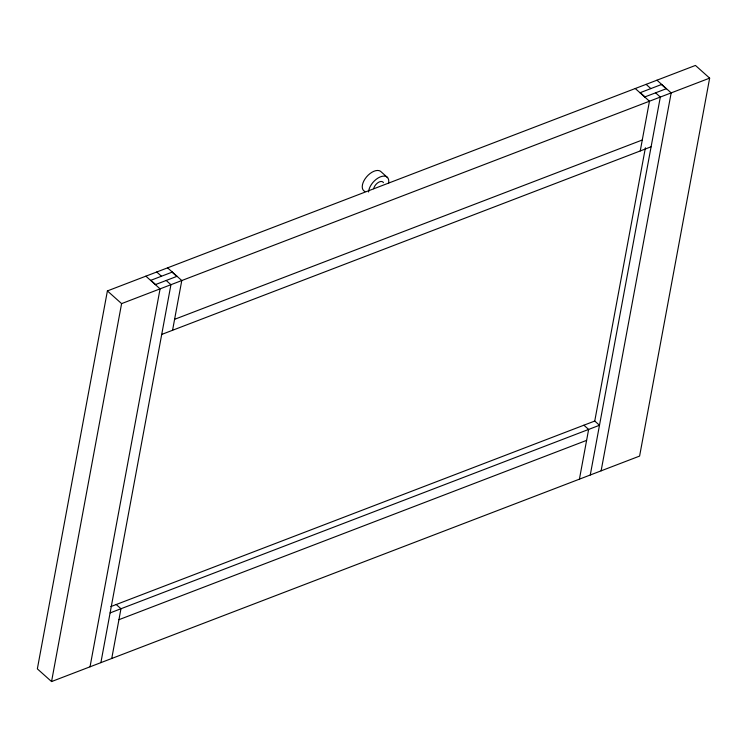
<?xml version="1.0" encoding="UTF-8"?>
<svg xmlns="http://www.w3.org/2000/svg" width="747" height="747" viewBox="0 0 747 747"><rect width="100%" height="100%" fill="white"/><g stroke="black" fill="none" stroke-linecap="round" stroke-linejoin="round"><path stroke-width="1.12" d="M107.4 290.919L37.35 668.864L51.552 681.563L639.6 456.081L709.65 78.136L695.448 65.437L107.4 290.919L121.602 303.618L51.552 681.563M90.032 666.8L160.082 288.865L145.88 276.166M100.882 662.645L170.932 284.7L166.198 280.47M111.742 658.481L120.958 608.749L116.224 604.519M172.566 330.267L181.782 280.536L167.58 267.837M579.42 479.163L588.636 429.432L583.902 425.202M640.244 150.95L649.46 101.219L635.258 88.519M594.659 421.523L645.399 147.794M590.27 474.999L660.32 97.054L655.586 92.824M601.12 470.834L671.17 92.889L656.968 80.2M150.614 280.396L172.314 272.076M639.992 92.749L661.702 84.43M155.348 284.626L177.048 276.306M644.726 96.979L666.436 88.66M121.602 303.618L709.65 78.136M174.593 319.324L642.271 140.006M161.716 334.432L651.104 146.785M110.799 606.601L594.752 421.037L599.486 425.267L110.098 612.913M118.932 619.693L586.6 440.375M661.459 84.523L666.193 88.753M646.118 84.355L650.852 88.594M640.244 92.656L644.978 96.886M387.637 177.646L381.325 171.997A12.858 7.19 -48.2 0 0 366.562 176.88A12.858 7.19 -48.2 0 0 364.891 191.475M172.071 272.169L176.806 276.399M156.73 272.001L161.464 276.231M150.857 280.302L155.591 284.532M368.57 191.998A12.858 7.19 -48.2 0 1 379.999 177.011A12.858 7.19 -48.2 0 1 388.533 183.351M373.696 188.72A6.434 3.595 -48.2 0 1 378.281 182.473A6.434 3.595 -48.2 0 1 383.435 182.66"/></g></svg>
